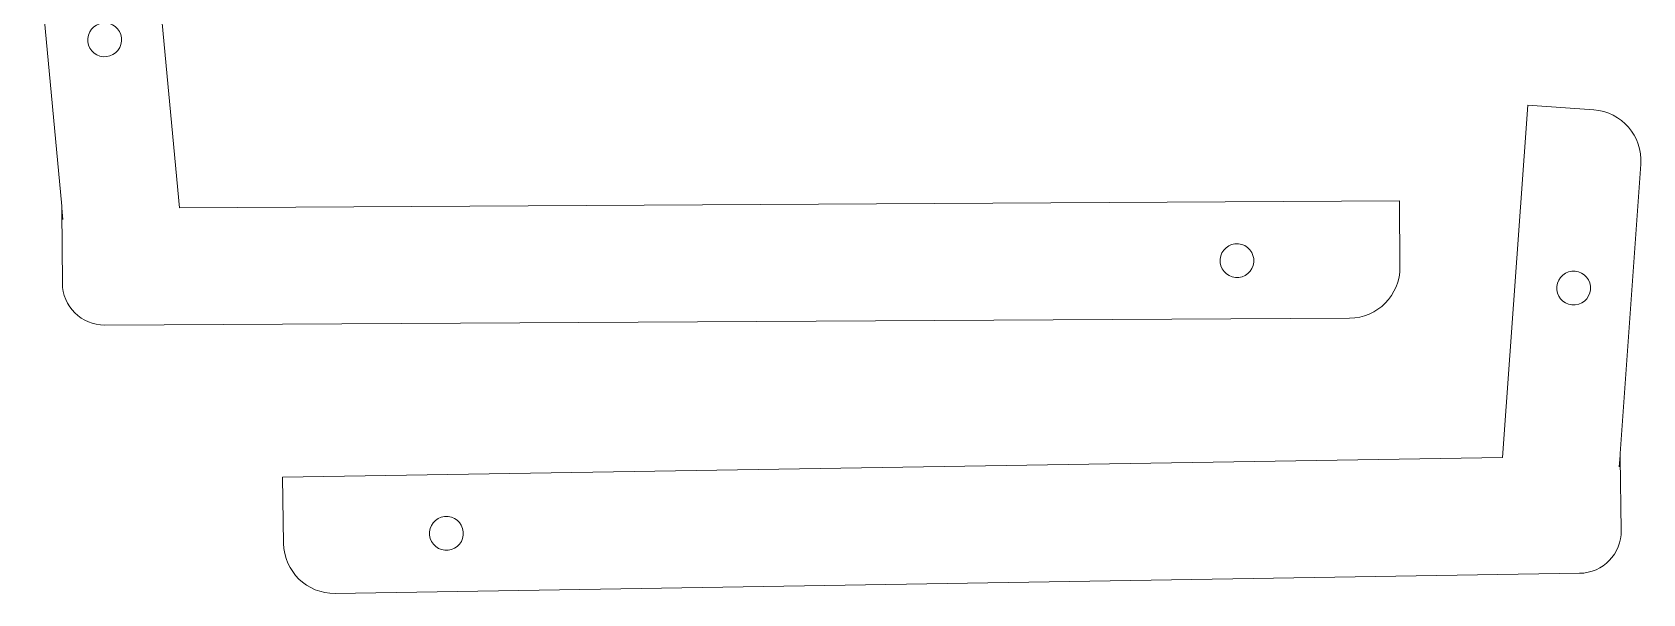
# Model space of a CAD drawing. Header units: inches. Extents: x -110 to 115, y -49 to 49.
# Drawn here: x -63.54 to -30.17, y -43.88 to -32.24 of the extents above; entities that cross this region are included whole.
import ezdxf

# ---------------------------------------------------------------- set-up
doc = ezdxf.new("R2010")
doc.units = ezdxf.units.IN
doc.header["$MEASUREMENT"] = 0
doc.layers.add('Livello 1', color=7, linetype='Continuous')

# ---------------------------------------------------------------- blocks, each defined once
blk = doc.blocks.new('block 78')
at = {"layer": 'Livello 1', "color": 250, "lineweight": 9}
blk.add_lwpolyline([(-32.556, -33.755), (-32.556, -33.755)], dxfattribs=at)
blk = doc.blocks.new('block 79')
at = {"layer": 'Livello 1', "color": 250, "lineweight": 9}
blk.add_lwpolyline([(-32.556, -33.755), (-31.186, -33.853)], dxfattribs=at)
blk = doc.blocks.new('block 80')
at = {"layer": 'Livello 1', "color": 250, "lineweight": 9}
blk.add_lwpolyline([(-32.556, -33.755), (-31.186, -33.853)], dxfattribs=at)
blk = doc.blocks.new('block 81')
at = {"layer": 'Livello 1', "color": 250, "lineweight": 9}
blk.add_lwpolyline([(-58.355, -41.46), (-58.355, -41.46)], dxfattribs=at)
blk = doc.blocks.new('block 82')
at = {"layer": 'Livello 1', "color": 250, "lineweight": 9}
blk.add_lwpolyline([(-58.355, -41.46), (-33.077, -41.054)], dxfattribs=at)
blk = doc.blocks.new('block 83')
at = {"layer": 'Livello 1', "color": 250, "lineweight": 9}
blk.add_lwpolyline([(-58.355, -41.46), (-33.077, -41.054)], dxfattribs=at)
blk = doc.blocks.new('block 84')
at = {"layer": 'Livello 1', "color": 250, "lineweight": 9}
blk.add_lwpolyline([(-30.643, -41.014), (-30.642, -41.06)], dxfattribs=at)
blk = doc.blocks.new('block 85')
at = {"layer": 'Livello 1', "color": 250, "lineweight": 9}
blk.add_lwpolyline([(-30.643, -41.014), (-30.642, -41.06)], dxfattribs=at)
blk = doc.blocks.new('block 86')
at = {"layer": 'Livello 1', "color": 250, "lineweight": 9}
blk.add_lwpolyline([(-31.48, -43.453), (-57.265, -43.868)], dxfattribs=at)
blk = doc.blocks.new('block 87')
at = {"layer": 'Livello 1', "color": 250, "lineweight": 9}
blk.add_lwpolyline([(-31.48, -43.453), (-57.265, -43.868)], dxfattribs=at)
blk = doc.blocks.new('block 88')
at = {"layer": 'Livello 1', "color": 250, "lineweight": 9}
blk.add_lwpolyline([(-31.48, -43.453), (-31.48, -43.453)], dxfattribs=at)
blk = doc.blocks.new('block 89')
at = {"layer": 'Livello 1', "color": 250, "lineweight": 9}
blk.add_lwpolyline([(-30.618, -42.563), (-30.618, -42.563)], dxfattribs=at)
blk = doc.blocks.new('block 90')
at = {"layer": 'Livello 1', "color": 250, "lineweight": 9}
blk.add_open_spline([(-30.618, -42.563), (-30.611, -43.047), (-30.996, -43.445), (-31.48, -43.453)], degree=3, dxfattribs=at)
blk = doc.blocks.new('block 91')
at = {"layer": 'Livello 1', "color": 250, "lineweight": 9}
blk.add_open_spline([(-30.618, -42.563), (-30.611, -43.047), (-30.996, -43.445), (-31.48, -43.453)], degree=3, dxfattribs=at)
blk = doc.blocks.new('block 92')
at = {"layer": 'Livello 1', "color": 250, "lineweight": 9}
blk.add_lwpolyline([(-33.077, -41.054), (-33.077, -41.054)], dxfattribs=at)
blk = doc.blocks.new('block 93')
at = {"layer": 'Livello 1', "color": 250, "lineweight": 9}
blk.add_lwpolyline([(-33.077, -41.054), (-32.556, -33.755)], dxfattribs=at)
blk = doc.blocks.new('block 94')
at = {"layer": 'Livello 1', "color": 250, "lineweight": 9}
blk.add_lwpolyline([(-33.077, -41.054), (-32.556, -33.755)], dxfattribs=at)
blk = doc.blocks.new('block 95')
at = {"layer": 'Livello 1', "color": 250, "lineweight": 9}
blk.add_lwpolyline([(-30.643, -41.014), (-30.66, -41.247)], dxfattribs=at)
blk = doc.blocks.new('block 96')
at = {"layer": 'Livello 1', "color": 250, "lineweight": 9}
blk.add_lwpolyline([(-30.643, -41.014), (-30.66, -41.247)], dxfattribs=at)
blk = doc.blocks.new('block 97')
at = {"layer": 'Livello 1', "color": 250, "lineweight": 9}
blk.add_lwpolyline([(-30.64, -40.969), (-30.64, -40.969)], dxfattribs=at)
blk = doc.blocks.new('block 98')
at = {"layer": 'Livello 1', "color": 250, "lineweight": 9}
blk.add_lwpolyline([(-30.64, -40.969), (-30.643, -41.014)], dxfattribs=at)
blk = doc.blocks.new('block 99')
at = {"layer": 'Livello 1', "color": 250, "lineweight": 9}
blk.add_lwpolyline([(-30.64, -40.969), (-30.643, -41.014)], dxfattribs=at)
blk = doc.blocks.new('block 100')
at = {"layer": 'Livello 1', "color": 250, "lineweight": 9}
blk.add_lwpolyline([(-30.642, -41.06), (-30.642, -41.06)], dxfattribs=at)
blk = doc.blocks.new('block 101')
at = {"layer": 'Livello 1', "color": 250, "lineweight": 9}
blk.add_lwpolyline([(-30.642, -41.06), (-30.618, -42.563)], dxfattribs=at)
blk = doc.blocks.new('block 102')
at = {"layer": 'Livello 1', "color": 250, "lineweight": 9}
blk.add_lwpolyline([(-30.642, -41.06), (-30.618, -42.563)], dxfattribs=at)
blk = doc.blocks.new('block 103')
at = {"layer": 'Livello 1', "color": 250, "lineweight": 9}
blk.add_lwpolyline([(-58.333, -42.834), (-58.355, -41.46)], dxfattribs=at)
blk = doc.blocks.new('block 104')
at = {"layer": 'Livello 1', "color": 250, "lineweight": 9}
blk.add_lwpolyline([(-58.333, -42.834), (-58.355, -41.46)], dxfattribs=at)
blk = doc.blocks.new('block 105')
at = {"layer": 'Livello 1', "color": 250, "lineweight": 9}
blk.add_lwpolyline([(-58.333, -42.834), (-58.333, -42.834)], dxfattribs=at)
blk = doc.blocks.new('block 106')
at = {"layer": 'Livello 1', "color": 250, "lineweight": 9}
blk.add_lwpolyline([(-57.265, -43.868), (-57.265, -43.868)], dxfattribs=at)
blk = doc.blocks.new('block 107')
at = {"layer": 'Livello 1', "color": 250, "lineweight": 9}
blk.add_open_spline([(-57.265, -43.868), (-57.845, -43.877), (-58.323, -43.414), (-58.333, -42.834)], degree=3, dxfattribs=at)
blk = doc.blocks.new('block 108')
at = {"layer": 'Livello 1', "color": 250, "lineweight": 9}
blk.add_open_spline([(-57.265, -43.868), (-57.845, -43.877), (-58.323, -43.414), (-58.333, -42.834)], degree=3, dxfattribs=at)
blk = doc.blocks.new('block 109')
at = {"layer": 'Livello 1', "color": 250, "lineweight": 9}
blk.add_lwpolyline([(-30.213, -34.976), (-30.64, -40.969)], dxfattribs=at)
blk = doc.blocks.new('block 110')
at = {"layer": 'Livello 1', "color": 250, "lineweight": 9}
blk.add_lwpolyline([(-30.213, -34.976), (-30.64, -40.969)], dxfattribs=at)
blk = doc.blocks.new('block 111')
at = {"layer": 'Livello 1', "color": 250, "lineweight": 9}
blk.add_lwpolyline([(-31.186, -33.853), (-31.186, -33.853)], dxfattribs=at)
blk = doc.blocks.new('block 112')
at = {"layer": 'Livello 1', "color": 250, "lineweight": 9}
blk.add_lwpolyline([(-30.213, -34.976), (-30.213, -34.976)], dxfattribs=at)
blk = doc.blocks.new('block 113')
at = {"layer": 'Livello 1', "color": 250, "lineweight": 9}
blk.add_open_spline([(-31.186, -33.853), (-30.607, -33.894), (-30.171, -34.397), (-30.213, -34.976)], degree=3, dxfattribs=at)
blk = doc.blocks.new('block 114')
at = {"layer": 'Livello 1', "color": 250, "lineweight": 9}
blk.add_open_spline([(-31.186, -33.853), (-30.607, -33.894), (-30.171, -34.397), (-30.213, -34.976)], degree=3, dxfattribs=at)
blk = doc.blocks.new('block 115')
at = {"layer": 'Livello 1', "color": 250, "lineweight": 9}
blk.add_open_spline([(-31.953, -37.58), (-31.934, -37.772), (-31.761, -37.912), (-31.569, -37.892), (-31.569, -37.892), (-31.569, -37.892), (-31.569, -37.892), (-31.377, -37.872), (-31.237, -37.7), (-31.257, -37.508), (-31.257, -37.508), (-31.257, -37.508), (-31.257, -37.508), (-31.277, -37.315), (-31.449, -37.175), (-31.641, -37.195), (-31.641, -37.195), (-31.641, -37.195), (-31.641, -37.195), (-31.834, -37.215), (-31.973, -37.387), (-31.953, -37.58)], degree=3, knots=[0, 0, 0, 0, 1, 1, 1, 2, 2, 2, 3, 3, 3, 4, 4, 4, 5, 5, 5, 6, 6, 6, 7, 7, 7, 7], dxfattribs=at)
blk = doc.blocks.new('block 116')
at = {"layer": 'Livello 1', "color": 250, "lineweight": 9}
blk.add_open_spline([(-31.953, -37.58), (-31.934, -37.772), (-31.761, -37.912), (-31.569, -37.892), (-31.569, -37.892), (-31.569, -37.892), (-31.569, -37.892), (-31.377, -37.872), (-31.237, -37.7), (-31.257, -37.508), (-31.257, -37.508), (-31.257, -37.508), (-31.257, -37.508), (-31.277, -37.315), (-31.449, -37.175), (-31.641, -37.195), (-31.641, -37.195), (-31.641, -37.195), (-31.641, -37.195), (-31.834, -37.215), (-31.973, -37.387), (-31.953, -37.58)], degree=3, knots=[0, 0, 0, 0, 1, 1, 1, 2, 2, 2, 3, 3, 3, 4, 4, 4, 5, 5, 5, 6, 6, 6, 7, 7, 7, 7], dxfattribs=at)
blk = doc.blocks.new('block 117')
at = {"layer": 'Livello 1', "color": 250, "lineweight": 9}
blk.add_lwpolyline([(-31.953, -37.58), (-31.953, -37.58)], dxfattribs=at)
blk = doc.blocks.new('block 118')
at = {"layer": 'Livello 1', "color": 250, "lineweight": 9}
blk.add_open_spline([(-55.307, -42.663), (-55.287, -42.856), (-55.115, -42.995), (-54.922, -42.975), (-54.922, -42.975), (-54.922, -42.975), (-54.922, -42.975), (-54.73, -42.956), (-54.59, -42.783), (-54.61, -42.591), (-54.61, -42.591), (-54.61, -42.591), (-54.61, -42.591), (-54.63, -42.399), (-54.802, -42.259), (-54.995, -42.279), (-54.995, -42.279), (-54.995, -42.279), (-54.995, -42.279), (-55.187, -42.299), (-55.327, -42.471), (-55.307, -42.663)], degree=3, knots=[0, 0, 0, 0, 1, 1, 1, 2, 2, 2, 3, 3, 3, 4, 4, 4, 5, 5, 5, 6, 6, 6, 7, 7, 7, 7], dxfattribs=at)
blk = doc.blocks.new('block 119')
at = {"layer": 'Livello 1', "color": 250, "lineweight": 9}
blk.add_open_spline([(-55.307, -42.663), (-55.287, -42.856), (-55.115, -42.995), (-54.922, -42.975), (-54.922, -42.975), (-54.922, -42.975), (-54.922, -42.975), (-54.73, -42.956), (-54.59, -42.783), (-54.61, -42.591), (-54.61, -42.591), (-54.61, -42.591), (-54.61, -42.591), (-54.63, -42.399), (-54.802, -42.259), (-54.995, -42.279), (-54.995, -42.279), (-54.995, -42.279), (-54.995, -42.279), (-55.187, -42.299), (-55.327, -42.471), (-55.307, -42.663)], degree=3, knots=[0, 0, 0, 0, 1, 1, 1, 2, 2, 2, 3, 3, 3, 4, 4, 4, 5, 5, 5, 6, 6, 6, 7, 7, 7, 7], dxfattribs=at)
blk = doc.blocks.new('block 120')
at = {"layer": 'Livello 1', "color": 250, "lineweight": 9}
blk.add_lwpolyline([(-55.307, -42.663), (-55.307, -42.663)], dxfattribs=at)
blk = doc.blocks.new('block 121')
at = {"layer": 'Livello 1', "color": 250, "lineweight": 9}
blk.add_lwpolyline([(-33.077, -41.054), (-32.556, -33.755)], dxfattribs=at)
blk = doc.blocks.new('block 122')
at = {"layer": 'Livello 1', "color": 250, "lineweight": 9}
blk.add_lwpolyline([(-32.817, -37.415), (-32.817, -37.415)], dxfattribs=at)
blk = doc.blocks.new('block 123')
at = {"layer": 'Livello 1', "color": 250, "lineweight": 9}
blk.add_lwpolyline([(-30.213, -34.976), (-30.64, -40.969)], dxfattribs=at)
blk = doc.blocks.new('block 124')
at = {"layer": 'Livello 1', "color": 250, "lineweight": 9}
blk.add_lwpolyline([(-30.399, -37.587), (-30.399, -37.587)], dxfattribs=at)
blk = doc.blocks.new('block 125')
at = {"layer": 'Livello 1', "color": 250, "lineweight": 9}
blk.add_lwpolyline([(-58.333, -42.834), (-58.355, -41.46)], dxfattribs=at)
blk = doc.blocks.new('block 126')
at = {"layer": 'Livello 1', "color": 250, "lineweight": 9}
blk.add_lwpolyline([(-58.335, -42.672), (-58.335, -42.672)], dxfattribs=at)
blk = doc.blocks.new('block 127')
at = {"layer": 'Livello 1', "color": 250, "lineweight": 9}
blk.add_lwpolyline([(-30.865, -43.187), (-30.865, -43.187)], dxfattribs=at)
blk = doc.blocks.new('block 128')
at = {"layer": 'Livello 1', "color": 250, "lineweight": 9}
blk.add_open_spline([(-31.48, -43.453), (-30.996, -43.445), (-30.611, -43.047), (-30.618, -42.563)], degree=3, dxfattribs=at)
blk = doc.blocks.new('block 129')
at = {"layer": 'Livello 1', "color": 250, "lineweight": 9}
blk.add_lwpolyline([(-58.355, -41.46), (-33.077, -41.054)], dxfattribs=at)
blk = doc.blocks.new('block 130')
at = {"layer": 'Livello 1', "color": 250, "lineweight": 9}
blk.add_lwpolyline([(-44.499, -41.237), (-44.499, -41.237)], dxfattribs=at)
blk = doc.blocks.new('block 131')
at = {"layer": 'Livello 1', "color": 250, "lineweight": 9}
blk.add_lwpolyline([(-58.335, -42.672), (-58.335, -42.672)], dxfattribs=at)
blk = doc.blocks.new('block 132')
at = {"layer": 'Livello 1', "color": 250, "lineweight": 9}
blk.add_lwpolyline([(-55.309, -42.624), (-55.309, -42.624)], dxfattribs=at)
blk = doc.blocks.new('block 133')
at = {"layer": 'Livello 1', "color": 250, "lineweight": 9}
blk.add_lwpolyline([(-44.499, -41.237), (-44.499, -41.237)], dxfattribs=at)
blk = doc.blocks.new('block 134')
at = {"layer": 'Livello 1', "color": 250, "lineweight": 9}
blk.add_lwpolyline([(-44.46, -43.662), (-44.46, -43.662)], dxfattribs=at)
blk = doc.blocks.new('block 135')
at = {"layer": 'Livello 1', "color": 250, "lineweight": 9}
blk.add_lwpolyline([(-58.335, -42.672), (-58.335, -42.672)], dxfattribs=at)
blk = doc.blocks.new('block 136')
at = {"layer": 'Livello 1', "color": 250, "lineweight": 9}
blk.add_lwpolyline([(-55.309, -42.624), (-55.309, -42.624)], dxfattribs=at)
blk = doc.blocks.new('block 137')
at = {"layer": 'Livello 1', "color": 250, "lineweight": 9}
blk.add_lwpolyline([(-44.499, -41.237), (-44.499, -41.237)], dxfattribs=at)
blk = doc.blocks.new('block 138')
at = {"layer": 'Livello 1', "color": 250, "lineweight": 9}
blk.add_lwpolyline([(-44.46, -43.662), (-44.46, -43.662)], dxfattribs=at)
blk = doc.blocks.new('block 139')
at = {"layer": 'Livello 1', "color": 250, "lineweight": 9}
blk.add_lwpolyline([(-30.642, -41.06), (-30.618, -42.563)], dxfattribs=at)
blk = doc.blocks.new('block 140')
at = {"layer": 'Livello 1', "color": 250, "lineweight": 9}
blk.add_lwpolyline([(-30.624, -42.227), (-30.624, -42.227)], dxfattribs=at)
blk = doc.blocks.new('block 141')
at = {"layer": 'Livello 1', "color": 250, "lineweight": 9}
blk.add_lwpolyline([(-30.642, -41.014), (-30.642, -41.014)], dxfattribs=at)
blk = doc.blocks.new('block 142')
at = {"layer": 'Livello 1', "color": 250, "lineweight": 9}
blk.add_open_spline([(-30.64, -40.969), (-30.642, -40.999), (-30.643, -41.03), (-30.642, -41.06)], degree=3, dxfattribs=at)
blk = doc.blocks.new('block 143')
at = {"layer": 'Livello 1', "color": 250, "lineweight": 9}
blk.add_lwpolyline([(-31.48, -43.453), (-57.265, -43.868)], dxfattribs=at)
blk = doc.blocks.new('block 144')
at = {"layer": 'Livello 1', "color": 250, "lineweight": 9}
blk.add_lwpolyline([(-44.46, -43.662), (-44.46, -43.662)], dxfattribs=at)
blk = doc.blocks.new('block 145')
at = {"layer": 'Livello 1', "color": 250, "lineweight": 9}
blk.add_lwpolyline([(-58.013, -43.572), (-58.013, -43.572)], dxfattribs=at)
blk = doc.blocks.new('block 146')
at = {"layer": 'Livello 1', "color": 250, "lineweight": 9}
blk.add_open_spline([(-57.265, -43.868), (-57.845, -43.877), (-58.323, -43.414), (-58.333, -42.834)], degree=3, dxfattribs=at)
blk = doc.blocks.new('block 147')
at = {"layer": 'Livello 1', "color": 250, "lineweight": 9}
blk.add_lwpolyline([(-32.556, -33.755), (-31.186, -33.853)], dxfattribs=at)
blk = doc.blocks.new('block 148')
at = {"layer": 'Livello 1', "color": 250, "lineweight": 9}
blk.add_lwpolyline([(-31.347, -33.842), (-31.347, -33.842)], dxfattribs=at)
blk = doc.blocks.new('block 149')
at = {"layer": 'Livello 1', "color": 250, "lineweight": 9}
blk.add_lwpolyline([(-30.467, -34.213), (-30.467, -34.213)], dxfattribs=at)
blk = doc.blocks.new('block 150')
at = {"layer": 'Livello 1', "color": 250, "lineweight": 9}
blk.add_open_spline([(-31.186, -33.853), (-30.607, -33.894), (-30.171, -34.397), (-30.213, -34.976)], degree=3, dxfattribs=at)
blk = doc.blocks.new('block 151')
at = {"layer": 'Livello 1', "color": 250, "lineweight": 9}
blk.add_lwpolyline([(-31.569, -37.892), (-31.569, -37.892)], dxfattribs=at)
blk = doc.blocks.new('block 152')
at = {"layer": 'Livello 1', "color": 250, "lineweight": 9}
blk.add_lwpolyline([(-31.257, -37.508), (-31.257, -37.508)], dxfattribs=at)
blk = doc.blocks.new('block 153')
at = {"layer": 'Livello 1', "color": 250, "lineweight": 9}
blk.add_lwpolyline([(-31.641, -37.195), (-31.641, -37.195)], dxfattribs=at)
blk = doc.blocks.new('block 154')
at = {"layer": 'Livello 1', "color": 250, "lineweight": 9}
blk.add_lwpolyline([(-54.922, -42.975), (-54.922, -42.975)], dxfattribs=at)
blk = doc.blocks.new('block 155')
at = {"layer": 'Livello 1', "color": 250, "lineweight": 9}
blk.add_lwpolyline([(-54.61, -42.591), (-54.61, -42.591)], dxfattribs=at)
blk = doc.blocks.new('block 156')
at = {"layer": 'Livello 1', "color": 250, "lineweight": 9}
blk.add_lwpolyline([(-54.995, -42.279), (-54.995, -42.279)], dxfattribs=at)
blk = doc.blocks.new('block 77')
at = {"layer": 'Livello 1'}
for name in ['block 93', 'block 94', 'block 121', 'block 78', 'block 79', 'block 80', 'block 147', 'block 148', 'block 111', 'block 113', 'block 114', 'block 150', 'block 149', 'block 109', 'block 110', 'block 123', 'block 112', 'block 115', 'block 116', 'block 153', 'block 122', 'block 117', 'block 152', 'block 124', 'block 151', 'block 95', 'block 96', 'block 98', 'block 99', 'block 142', 'block 84', 'block 85', 'block 141', 'block 97', 'block 82', 'block 83', 'block 129', 'block 130', 'block 133', 'block 137', 'block 92', 'block 100', 'block 101', 'block 102', 'block 139', 'block 81', 'block 103', 'block 104', 'block 125', 'block 118', 'block 119', 'block 156', 'block 140', 'block 126', 'block 131', 'block 135', 'block 132', 'block 136', 'block 120', 'block 155', 'block 90', 'block 91', 'block 128', 'block 89', 'block 105', 'block 107', 'block 108', 'block 146', 'block 154', 'block 127', 'block 145', 'block 86', 'block 87', 'block 143', 'block 134', 'block 138', 'block 144', 'block 88', 'block 106']:
    blk.add_blockref(name, (0, 0), dxfattribs=at)
blk = doc.blocks.new('block 238')
at = {"layer": 'Livello 1', "color": 250, "lineweight": 9}
blk.add_lwpolyline([(-61.169, -28.593), (-61.169, -28.593)], dxfattribs=at)
blk = doc.blocks.new('block 239')
at = {"layer": 'Livello 1', "color": 250, "lineweight": 9}
blk.add_lwpolyline([(-61.169, -28.593), (-62.537, -28.721)], dxfattribs=at)
blk = doc.blocks.new('block 240')
at = {"layer": 'Livello 1', "color": 250, "lineweight": 9}
blk.add_lwpolyline([(-61.169, -28.593), (-62.537, -28.721)], dxfattribs=at)
blk = doc.blocks.new('block 241')
at = {"layer": 'Livello 1', "color": 250, "lineweight": 9}
blk.add_lwpolyline([(-35.21, -35.736), (-35.21, -35.736)], dxfattribs=at)
blk = doc.blocks.new('block 242')
at = {"layer": 'Livello 1', "color": 250, "lineweight": 9}
blk.add_lwpolyline([(-35.21, -35.736), (-60.491, -35.879)], dxfattribs=at)
blk = doc.blocks.new('block 243')
at = {"layer": 'Livello 1', "color": 250, "lineweight": 9}
blk.add_lwpolyline([(-35.21, -35.736), (-60.491, -35.879)], dxfattribs=at)
blk = doc.blocks.new('block 244')
at = {"layer": 'Livello 1', "color": 250, "lineweight": 9}
blk.add_lwpolyline([(-62.925, -35.892), (-62.924, -35.938)], dxfattribs=at)
blk = doc.blocks.new('block 245')
at = {"layer": 'Livello 1', "color": 250, "lineweight": 9}
blk.add_lwpolyline([(-62.925, -35.892), (-62.924, -35.938)], dxfattribs=at)
blk = doc.blocks.new('block 246')
at = {"layer": 'Livello 1', "color": 250, "lineweight": 9}
blk.add_lwpolyline([(-62.035, -38.312), (-36.247, -38.167)], dxfattribs=at)
blk = doc.blocks.new('block 247')
at = {"layer": 'Livello 1', "color": 250, "lineweight": 9}
blk.add_lwpolyline([(-62.035, -38.312), (-36.247, -38.167)], dxfattribs=at)
blk = doc.blocks.new('block 248')
at = {"layer": 'Livello 1', "color": 250, "lineweight": 9}
blk.add_lwpolyline([(-62.035, -38.312), (-62.035, -38.312)], dxfattribs=at)
blk = doc.blocks.new('block 249')
at = {"layer": 'Livello 1', "color": 250, "lineweight": 9}
blk.add_lwpolyline([(-62.916, -37.441), (-62.916, -37.441)], dxfattribs=at)
blk = doc.blocks.new('block 250')
at = {"layer": 'Livello 1', "color": 250, "lineweight": 9}
blk.add_open_spline([(-62.916, -37.441), (-62.913, -37.925), (-62.519, -38.315), (-62.035, -38.312)], degree=3, dxfattribs=at)
blk = doc.blocks.new('block 251')
at = {"layer": 'Livello 1', "color": 250, "lineweight": 9}
blk.add_open_spline([(-62.916, -37.441), (-62.913, -37.925), (-62.519, -38.315), (-62.035, -38.312)], degree=3, dxfattribs=at)
blk = doc.blocks.new('block 252')
at = {"layer": 'Livello 1', "color": 250, "lineweight": 9}
blk.add_lwpolyline([(-60.491, -35.879), (-60.491, -35.879)], dxfattribs=at)
blk = doc.blocks.new('block 253')
at = {"layer": 'Livello 1', "color": 250, "lineweight": 9}
blk.add_lwpolyline([(-60.491, -35.879), (-61.169, -28.593)], dxfattribs=at)
blk = doc.blocks.new('block 254')
at = {"layer": 'Livello 1', "color": 250, "lineweight": 9}
blk.add_lwpolyline([(-60.491, -35.879), (-61.169, -28.593)], dxfattribs=at)
blk = doc.blocks.new('block 255')
at = {"layer": 'Livello 1', "color": 250, "lineweight": 9}
blk.add_lwpolyline([(-62.925, -35.892), (-62.903, -36.124)], dxfattribs=at)
blk = doc.blocks.new('block 256')
at = {"layer": 'Livello 1', "color": 250, "lineweight": 9}
blk.add_lwpolyline([(-62.925, -35.892), (-62.903, -36.124)], dxfattribs=at)
blk = doc.blocks.new('block 257')
at = {"layer": 'Livello 1', "color": 250, "lineweight": 9}
blk.add_lwpolyline([(-62.929, -35.847), (-62.929, -35.847)], dxfattribs=at)
blk = doc.blocks.new('block 258')
at = {"layer": 'Livello 1', "color": 250, "lineweight": 9}
blk.add_lwpolyline([(-62.929, -35.847), (-62.925, -35.892)], dxfattribs=at)
blk = doc.blocks.new('block 259')
at = {"layer": 'Livello 1', "color": 250, "lineweight": 9}
blk.add_lwpolyline([(-62.929, -35.847), (-62.925, -35.892)], dxfattribs=at)
blk = doc.blocks.new('block 260')
at = {"layer": 'Livello 1', "color": 250, "lineweight": 9}
blk.add_lwpolyline([(-62.924, -35.938), (-62.924, -35.938)], dxfattribs=at)
blk = doc.blocks.new('block 261')
at = {"layer": 'Livello 1', "color": 250, "lineweight": 9}
blk.add_lwpolyline([(-62.924, -35.938), (-62.916, -37.441)], dxfattribs=at)
blk = doc.blocks.new('block 262')
at = {"layer": 'Livello 1', "color": 250, "lineweight": 9}
blk.add_lwpolyline([(-62.924, -35.938), (-62.916, -37.441)], dxfattribs=at)
blk = doc.blocks.new('block 263')
at = {"layer": 'Livello 1', "color": 250, "lineweight": 9}
blk.add_lwpolyline([(-35.202, -37.11), (-35.21, -35.736)], dxfattribs=at)
blk = doc.blocks.new('block 264')
at = {"layer": 'Livello 1', "color": 250, "lineweight": 9}
blk.add_lwpolyline([(-35.202, -37.11), (-35.21, -35.736)], dxfattribs=at)
blk = doc.blocks.new('block 265')
at = {"layer": 'Livello 1', "color": 250, "lineweight": 9}
blk.add_lwpolyline([(-35.202, -37.11), (-35.202, -37.11)], dxfattribs=at)
blk = doc.blocks.new('block 266')
at = {"layer": 'Livello 1', "color": 250, "lineweight": 9}
blk.add_lwpolyline([(-36.247, -38.167), (-36.247, -38.167)], dxfattribs=at)
blk = doc.blocks.new('block 267')
at = {"layer": 'Livello 1', "color": 250, "lineweight": 9}
blk.add_open_spline([(-36.247, -38.167), (-35.667, -38.163), (-35.199, -37.69), (-35.202, -37.11)], degree=3, dxfattribs=at)
blk = doc.blocks.new('block 268')
at = {"layer": 'Livello 1', "color": 250, "lineweight": 9}
blk.add_open_spline([(-36.247, -38.167), (-35.667, -38.163), (-35.199, -37.69), (-35.202, -37.11)], degree=3, dxfattribs=at)
blk = doc.blocks.new('block 269')
at = {"layer": 'Livello 1', "color": 250, "lineweight": 9}
blk.add_lwpolyline([(-63.486, -29.865), (-62.929, -35.847)], dxfattribs=at)
blk = doc.blocks.new('block 270')
at = {"layer": 'Livello 1', "color": 250, "lineweight": 9}
blk.add_lwpolyline([(-63.486, -29.865), (-62.929, -35.847)], dxfattribs=at)
blk = doc.blocks.new('block 271')
at = {"layer": 'Livello 1', "color": 250, "lineweight": 9}
blk.add_lwpolyline([(-62.537, -28.721), (-62.537, -28.721)], dxfattribs=at)
blk = doc.blocks.new('block 272')
at = {"layer": 'Livello 1', "color": 250, "lineweight": 9}
blk.add_lwpolyline([(-63.486, -29.865), (-63.486, -29.865)], dxfattribs=at)
blk = doc.blocks.new('block 273')
at = {"layer": 'Livello 1', "color": 250, "lineweight": 9}
blk.add_open_spline([(-62.537, -28.721), (-63.115, -28.775), (-63.54, -29.287), (-63.486, -29.865)], degree=3, dxfattribs=at)
blk = doc.blocks.new('block 274')
at = {"layer": 'Livello 1', "color": 250, "lineweight": 9}
blk.add_open_spline([(-62.537, -28.721), (-63.115, -28.775), (-63.54, -29.287), (-63.486, -29.865)], degree=3, dxfattribs=at)
blk = doc.blocks.new('block 275')
at = {"layer": 'Livello 1', "color": 250, "lineweight": 9}
blk.add_open_spline([(-61.689, -32.43), (-61.705, -32.623), (-61.874, -32.766), (-62.067, -32.751), (-62.067, -32.751), (-62.067, -32.751), (-62.067, -32.751), (-62.26, -32.735), (-62.403, -32.566), (-62.387, -32.373), (-62.387, -32.373), (-62.387, -32.373), (-62.387, -32.373), (-62.372, -32.18), (-62.203, -32.037), (-62.01, -32.052), (-62.01, -32.052), (-62.01, -32.052), (-62.01, -32.052), (-61.817, -32.068), (-61.673, -32.237), (-61.689, -32.43)], degree=3, knots=[0, 0, 0, 0, 1, 1, 1, 2, 2, 2, 3, 3, 3, 4, 4, 4, 5, 5, 5, 6, 6, 6, 7, 7, 7, 7], dxfattribs=at)
blk = doc.blocks.new('block 276')
at = {"layer": 'Livello 1', "color": 250, "lineweight": 9}
blk.add_open_spline([(-61.689, -32.43), (-61.705, -32.623), (-61.874, -32.766), (-62.067, -32.751), (-62.067, -32.751), (-62.067, -32.751), (-62.067, -32.751), (-62.26, -32.735), (-62.403, -32.566), (-62.387, -32.373), (-62.387, -32.373), (-62.387, -32.373), (-62.387, -32.373), (-62.372, -32.18), (-62.203, -32.037), (-62.01, -32.052), (-62.01, -32.052), (-62.01, -32.052), (-62.01, -32.052), (-61.817, -32.068), (-61.673, -32.237), (-61.689, -32.43)], degree=3, knots=[0, 0, 0, 0, 1, 1, 1, 2, 2, 2, 3, 3, 3, 4, 4, 4, 5, 5, 5, 6, 6, 6, 7, 7, 7, 7], dxfattribs=at)
blk = doc.blocks.new('block 277')
at = {"layer": 'Livello 1', "color": 250, "lineweight": 9}
blk.add_lwpolyline([(-61.689, -32.43), (-61.689, -32.43)], dxfattribs=at)
blk = doc.blocks.new('block 278')
at = {"layer": 'Livello 1', "color": 250, "lineweight": 9}
blk.add_open_spline([(-38.231, -37.005), (-38.246, -37.198), (-38.416, -37.341), (-38.609, -37.326), (-38.609, -37.326), (-38.609, -37.326), (-38.609, -37.326), (-38.801, -37.31), (-38.945, -37.141), (-38.929, -36.948), (-38.929, -36.948), (-38.929, -36.948), (-38.929, -36.948), (-38.913, -36.755), (-38.744, -36.612), (-38.551, -36.627), (-38.551, -36.627), (-38.551, -36.627), (-38.551, -36.627), (-38.359, -36.643), (-38.215, -36.812), (-38.231, -37.005)], degree=3, knots=[0, 0, 0, 0, 1, 1, 1, 2, 2, 2, 3, 3, 3, 4, 4, 4, 5, 5, 5, 6, 6, 6, 7, 7, 7, 7], dxfattribs=at)
blk = doc.blocks.new('block 279')
at = {"layer": 'Livello 1', "color": 250, "lineweight": 9}
blk.add_open_spline([(-38.231, -37.005), (-38.246, -37.198), (-38.416, -37.341), (-38.609, -37.326), (-38.609, -37.326), (-38.609, -37.326), (-38.609, -37.326), (-38.801, -37.31), (-38.945, -37.141), (-38.929, -36.948), (-38.929, -36.948), (-38.929, -36.948), (-38.929, -36.948), (-38.913, -36.755), (-38.744, -36.612), (-38.551, -36.627), (-38.551, -36.627), (-38.551, -36.627), (-38.551, -36.627), (-38.359, -36.643), (-38.215, -36.812), (-38.231, -37.005)], degree=3, knots=[0, 0, 0, 0, 1, 1, 1, 2, 2, 2, 3, 3, 3, 4, 4, 4, 5, 5, 5, 6, 6, 6, 7, 7, 7, 7], dxfattribs=at)
blk = doc.blocks.new('block 280')
at = {"layer": 'Livello 1', "color": 250, "lineweight": 9}
blk.add_lwpolyline([(-38.231, -37.005), (-38.231, -37.005)], dxfattribs=at)
blk = doc.blocks.new('block 281')
at = {"layer": 'Livello 1', "color": 250, "lineweight": 9}
blk.add_lwpolyline([(-60.491, -35.879), (-61.169, -28.593)], dxfattribs=at)
blk = doc.blocks.new('block 282')
at = {"layer": 'Livello 1', "color": 250, "lineweight": 9}
blk.add_lwpolyline([(-60.829, -32.246), (-60.829, -32.246)], dxfattribs=at)
blk = doc.blocks.new('block 283')
at = {"layer": 'Livello 1', "color": 250, "lineweight": 9}
blk.add_lwpolyline([(-63.486, -29.865), (-62.929, -35.847)], dxfattribs=at)
blk = doc.blocks.new('block 284')
at = {"layer": 'Livello 1', "color": 250, "lineweight": 9}
blk.add_lwpolyline([(-63.243, -32.471), (-63.243, -32.471)], dxfattribs=at)
blk = doc.blocks.new('block 285')
at = {"layer": 'Livello 1', "color": 250, "lineweight": 9}
blk.add_lwpolyline([(-35.202, -37.11), (-35.21, -35.736)], dxfattribs=at)
blk = doc.blocks.new('block 286')
at = {"layer": 'Livello 1', "color": 250, "lineweight": 9}
blk.add_lwpolyline([(-35.203, -36.948), (-35.203, -36.948)], dxfattribs=at)
blk = doc.blocks.new('block 287')
at = {"layer": 'Livello 1', "color": 250, "lineweight": 9}
blk.add_lwpolyline([(-62.656, -38.059), (-62.656, -38.059)], dxfattribs=at)
blk = doc.blocks.new('block 288')
at = {"layer": 'Livello 1', "color": 250, "lineweight": 9}
blk.add_open_spline([(-62.035, -38.312), (-62.519, -38.315), (-62.913, -37.925), (-62.916, -37.441)], degree=3, dxfattribs=at)
blk = doc.blocks.new('block 289')
at = {"layer": 'Livello 1', "color": 250, "lineweight": 9}
blk.add_lwpolyline([(-35.21, -35.736), (-60.491, -35.879)], dxfattribs=at)
blk = doc.blocks.new('block 290')
at = {"layer": 'Livello 1', "color": 250, "lineweight": 9}
blk.add_lwpolyline([(-49.067, -35.814), (-49.067, -35.814)], dxfattribs=at)
blk = doc.blocks.new('block 291')
at = {"layer": 'Livello 1', "color": 250, "lineweight": 9}
blk.add_lwpolyline([(-35.203, -36.948), (-35.203, -36.948)], dxfattribs=at)
blk = doc.blocks.new('block 292')
at = {"layer": 'Livello 1', "color": 250, "lineweight": 9}
blk.add_lwpolyline([(-38.23, -36.965), (-38.23, -36.965)], dxfattribs=at)
blk = doc.blocks.new('block 293')
at = {"layer": 'Livello 1', "color": 250, "lineweight": 9}
blk.add_lwpolyline([(-49.067, -35.814), (-49.067, -35.814)], dxfattribs=at)
blk = doc.blocks.new('block 294')
at = {"layer": 'Livello 1', "color": 250, "lineweight": 9}
blk.add_lwpolyline([(-49.054, -38.239), (-49.054, -38.239)], dxfattribs=at)
blk = doc.blocks.new('block 295')
at = {"layer": 'Livello 1', "color": 250, "lineweight": 9}
blk.add_lwpolyline([(-35.203, -36.948), (-35.203, -36.948)], dxfattribs=at)
blk = doc.blocks.new('block 296')
at = {"layer": 'Livello 1', "color": 250, "lineweight": 9}
blk.add_lwpolyline([(-38.23, -36.965), (-38.23, -36.965)], dxfattribs=at)
blk = doc.blocks.new('block 297')
at = {"layer": 'Livello 1', "color": 250, "lineweight": 9}
blk.add_lwpolyline([(-49.067, -35.814), (-49.067, -35.814)], dxfattribs=at)
blk = doc.blocks.new('block 298')
at = {"layer": 'Livello 1', "color": 250, "lineweight": 9}
blk.add_lwpolyline([(-49.054, -38.239), (-49.054, -38.239)], dxfattribs=at)
blk = doc.blocks.new('block 299')
at = {"layer": 'Livello 1', "color": 250, "lineweight": 9}
blk.add_lwpolyline([(-62.924, -35.938), (-62.916, -37.441)], dxfattribs=at)
blk = doc.blocks.new('block 300')
at = {"layer": 'Livello 1', "color": 250, "lineweight": 9}
blk.add_lwpolyline([(-62.918, -37.105), (-62.918, -37.105)], dxfattribs=at)
blk = doc.blocks.new('block 301')
at = {"layer": 'Livello 1', "color": 250, "lineweight": 9}
blk.add_lwpolyline([(-62.926, -35.892), (-62.926, -35.892)], dxfattribs=at)
blk = doc.blocks.new('block 302')
at = {"layer": 'Livello 1', "color": 250, "lineweight": 9}
blk.add_open_spline([(-62.929, -35.847), (-62.926, -35.877), (-62.924, -35.908), (-62.924, -35.938)], degree=3, dxfattribs=at)
blk = doc.blocks.new('block 303')
at = {"layer": 'Livello 1', "color": 250, "lineweight": 9}
blk.add_lwpolyline([(-62.035, -38.312), (-36.247, -38.167)], dxfattribs=at)
blk = doc.blocks.new('block 304')
at = {"layer": 'Livello 1', "color": 250, "lineweight": 9}
blk.add_lwpolyline([(-49.054, -38.239), (-49.054, -38.239)], dxfattribs=at)
blk = doc.blocks.new('block 305')
at = {"layer": 'Livello 1', "color": 250, "lineweight": 9}
blk.add_lwpolyline([(-35.506, -37.855), (-35.506, -37.855)], dxfattribs=at)
blk = doc.blocks.new('block 306')
at = {"layer": 'Livello 1', "color": 250, "lineweight": 9}
blk.add_open_spline([(-36.247, -38.167), (-35.667, -38.163), (-35.199, -37.69), (-35.202, -37.11)], degree=3, dxfattribs=at)
blk = doc.blocks.new('block 307')
at = {"layer": 'Livello 1', "color": 250, "lineweight": 9}
blk.add_lwpolyline([(-61.169, -28.593), (-62.537, -28.721)], dxfattribs=at)
blk = doc.blocks.new('block 308')
at = {"layer": 'Livello 1', "color": 250, "lineweight": 9}
blk.add_lwpolyline([(-62.376, -28.706), (-62.376, -28.706)], dxfattribs=at)
blk = doc.blocks.new('block 309')
at = {"layer": 'Livello 1', "color": 250, "lineweight": 9}
blk.add_lwpolyline([(-63.249, -29.096), (-63.249, -29.096)], dxfattribs=at)
blk = doc.blocks.new('block 310')
at = {"layer": 'Livello 1', "color": 250, "lineweight": 9}
blk.add_open_spline([(-62.537, -28.721), (-63.115, -28.775), (-63.54, -29.287), (-63.486, -29.865)], degree=3, dxfattribs=at)
blk = doc.blocks.new('block 311')
at = {"layer": 'Livello 1', "color": 250, "lineweight": 9}
blk.add_lwpolyline([(-62.067, -32.751), (-62.067, -32.751)], dxfattribs=at)
blk = doc.blocks.new('block 312')
at = {"layer": 'Livello 1', "color": 250, "lineweight": 9}
blk.add_lwpolyline([(-62.387, -32.373), (-62.387, -32.373)], dxfattribs=at)
blk = doc.blocks.new('block 313')
at = {"layer": 'Livello 1', "color": 250, "lineweight": 9}
blk.add_lwpolyline([(-62.01, -32.052), (-62.01, -32.052)], dxfattribs=at)
blk = doc.blocks.new('block 314')
at = {"layer": 'Livello 1', "color": 250, "lineweight": 9}
blk.add_lwpolyline([(-38.609, -37.326), (-38.609, -37.326)], dxfattribs=at)
blk = doc.blocks.new('block 315')
at = {"layer": 'Livello 1', "color": 250, "lineweight": 9}
blk.add_lwpolyline([(-38.929, -36.948), (-38.929, -36.948)], dxfattribs=at)
blk = doc.blocks.new('block 316')
at = {"layer": 'Livello 1', "color": 250, "lineweight": 9}
blk.add_lwpolyline([(-38.551, -36.627), (-38.551, -36.627)], dxfattribs=at)
blk = doc.blocks.new('block 237')
at = {"layer": 'Livello 1'}
for name in ['block 239', 'block 240', 'block 307', 'block 238', 'block 253', 'block 254', 'block 281', 'block 273', 'block 274', 'block 310', 'block 271', 'block 308', 'block 309', 'block 269', 'block 270', 'block 272', 'block 283', 'block 275', 'block 276', 'block 313', 'block 282', 'block 284', 'block 312', 'block 277', 'block 311', 'block 257', 'block 258', 'block 259', 'block 302', 'block 301', 'block 244', 'block 245', 'block 255', 'block 256', 'block 260', 'block 261', 'block 262', 'block 299', 'block 242', 'block 243', 'block 289', 'block 252', 'block 290', 'block 293', 'block 297', 'block 241', 'block 263', 'block 264', 'block 285', 'block 278', 'block 279', 'block 316', 'block 315', 'block 280', 'block 292', 'block 296', 'block 286', 'block 291', 'block 295', 'block 300', 'block 314', 'block 267', 'block 268', 'block 306', 'block 265', 'block 249', 'block 250', 'block 251', 'block 288', 'block 305', 'block 287', 'block 246', 'block 247', 'block 303', 'block 248', 'block 294', 'block 298', 'block 304', 'block 266']:
    blk.add_blockref(name, (0, 0), dxfattribs=at)

msp = doc.modelspace()

# ---------------------------------------------------------------- block references
at = {"layer": 'Livello 1'}
for name in ['block 237', 'block 77']:
    msp.add_blockref(name, (0, 0), dxfattribs=at)

doc.saveas('drawing.dxf')
